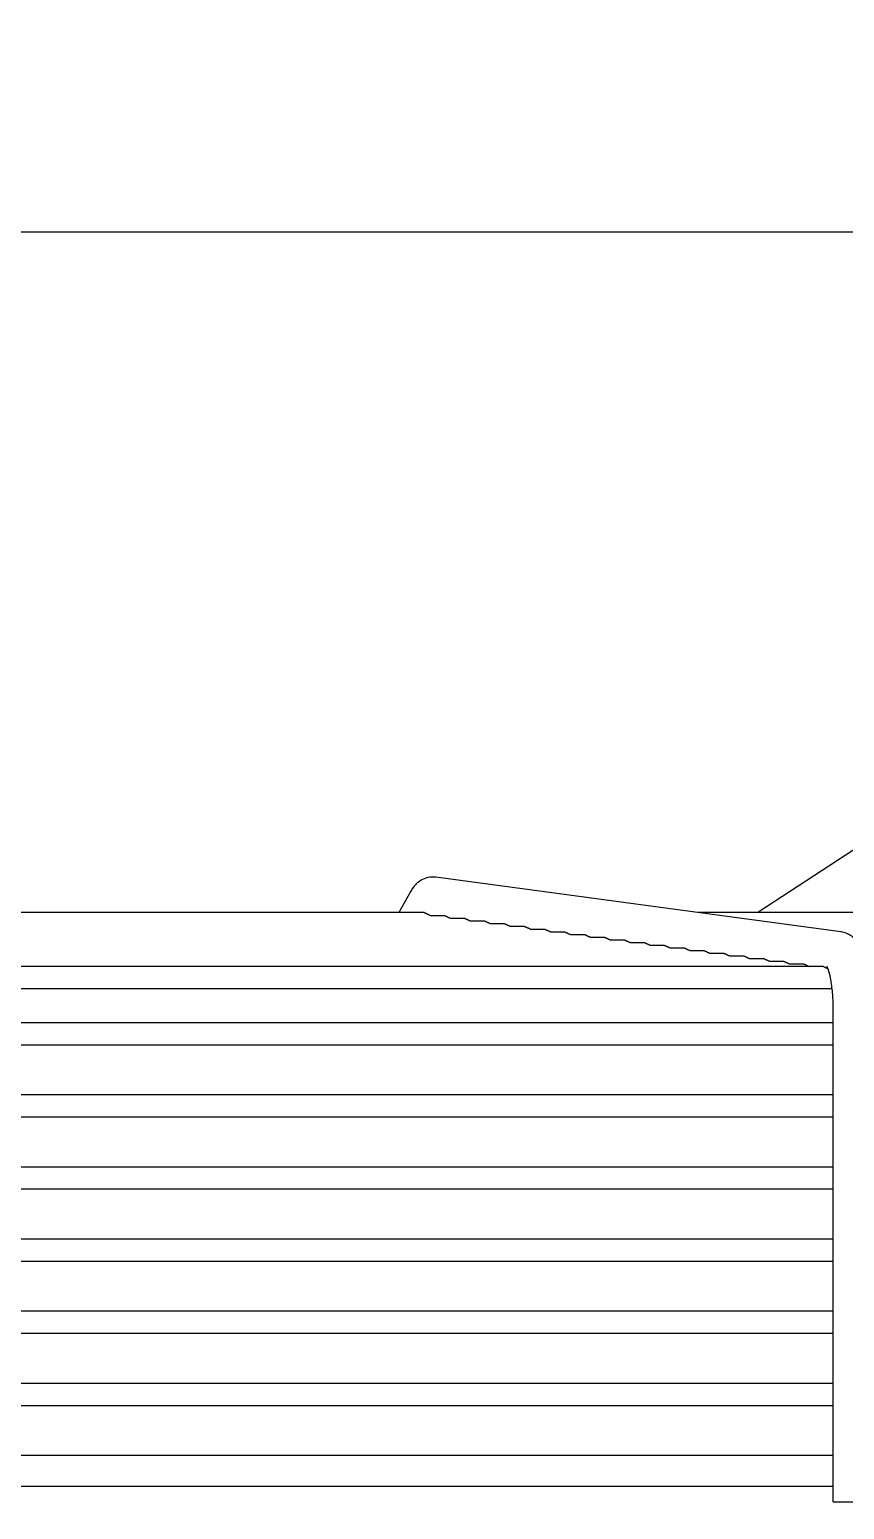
# Model space of a CAD drawing. Header units: millimetres. Extents: x 17046 to 32328, y 18593 to 29476.
# Drawn here: x 17167.35 to 17171.45, y 18984.28 to 18991.71 of the extents above; entities that cross this region are included whole.
import ezdxf

# ---------------------------------------------------------------- set-up
doc = ezdxf.new("R2010")
doc.units = ezdxf.units.MM
doc.header["$LTSCALE"] = 5
doc.layers.add('UNIT', color=6, linetype='Continuous')
doc.layers.add('WS-NO-CONTROL', color=3, linetype='Continuous')
doc.styles.add('SUBMITTAL', font='romans.shx', dxfattribs={"width": 0.75})
doc.dimstyles.new('SUBMITTAL', dxfattribs={"dimtxt": 0.09375, "dimasz": 0.09375, "dimexe": 0.03125, "dimexo": 0.0625, "dimgap": 0.0625, "dimtad": 0, "dimdec": 4, "dimzin": 4, "dimdsep": 46, "dimlunit": 4, "dimtxsty": 'SUBMITTAL', "dimcen": 0.09375, "dimclre": 6, "dimadec": 0, "dimazin": 0, "dimtfac": 1, "dimtdec": 0, "dimtofl": 0, "dimtmove": 0, "dimatfit": 3, "dimfxl": 0, "dimfrac": 2, "dimtolj": 1, "dimtzin": 4, "dimarcsym": 0})

msp = doc.modelspace()

# ---------------------------------------------------------------- linework, layer by layer
at = {"layer": 'UNIT'}
for p, q in [((17162.2943, 18990.6942), (17172.3736, 18990.6942)), ((17171.949, 18987.8889), (17171.0121, 18987.2749)), ((17171.4288, 18987.1783), (17169.3933, 18987.4529)), ((17169.2684, 18987.383), (17169.2085, 18987.2749)), ((17169.3353, 18987.2749), (17165.3327, 18987.2749)), ((17169.3688, 18987.2601), (17169.4372, 18987.2601)), ((17169.4687, 18987.2466), (17169.5374, 18987.2466)), ((17169.5689, 18987.2331), (17169.6376, 18987.2331)), ((17172.2182, 18987.2749), (17170.7126, 18987.2749)), ((17169.6691, 18987.2196), (17169.7378, 18987.2196)), ((17169.7693, 18987.2061), (17169.8381, 18987.2061)), ((17169.8695, 18987.1926), (17169.9383, 18987.1926)), ((17169.9696, 18987.1791), (17170.0385, 18987.1791)), ((17170.0698, 18987.1657), (17170.1387, 18987.1657)), ((17170.17, 18987.1522), (17170.239, 18987.1522)), ((17170.2702, 18987.1387), (17170.3392, 18987.1387)), ((17170.3704, 18987.1252), (17170.4394, 18987.1252)), ((17170.4706, 18987.1117), (17170.5396, 18987.1117)), ((17170.5707, 18987.0982), (17170.6398, 18987.0982)), ((17170.6709, 18987.0847), (17170.7401, 18987.0847)), ((17171.3414, 18987.0037), (17163.3265, 18987.0037)), ((17170.7711, 18987.0712), (17170.8403, 18987.0712)), ((17170.8713, 18987.0577), (17170.9405, 18987.0577)), ((17170.9715, 18987.0442), (17171.0407, 18987.0442)), ((17171.0717, 18987.0307), (17171.141, 18987.0307)), ((17171.1719, 18987.0172), (17171.2412, 18987.0172)), ((17163.2829, 18986.8935), (17171.3851, 18986.8935)), ((17171.3909, 18984.3163), (17171.3909, 18986.7856)), ((17171.3909, 18986.7218), (17163.277, 18986.7218)), ((17170.6123, 18986.7232), (17170.6123, 18986.7218)), ((17163.277, 18986.6115), (17171.3909, 18986.6115)), ((17171.3909, 18986.3596), (17163.277, 18986.3596)), ((17163.277, 18986.2493), (17171.3909, 18986.2493)), ((17171.3909, 18985.9974), (17163.277, 18985.9974)), ((17163.277, 18985.8871), (17171.3909, 18985.8871)), ((17171.3909, 18985.6352), (17163.277, 18985.6352)), ((17163.277, 18985.5249), (17171.3909, 18985.5249)), ((17171.3909, 18985.2729), (17163.277, 18985.2729)), ((17163.277, 18985.1627), (17171.3909, 18985.1627)), ((17171.3909, 18984.9107), (17163.277, 18984.9107)), ((17163.277, 18984.8005), (17171.3909, 18984.8005)), ((17171.3909, 18984.5485), (17163.277, 18984.5485)), ((17163.277, 18984.395), (17171.3909, 18984.395)), ((17171.3909, 18984.3163), (17171.5878, 18984.3163))]:
    msp.add_line(p, q, dxfattribs=at)
for centre, start, end in [((17168.4891, 18986.73), 353.99009, 355.0051), ((17169.2765, 18986.73), 184.9949, 186.00991)]:
    msp.add_arc(centre, 0.0787, start, end, dxfattribs=at)
for major_axis, start_param, end_param in [((-0.0861, 0.0478), 1.366612, 1.389255), ((0.0861, -0.0478), 6.024051, 6.046695)]:
    msp.add_ellipse((17169.0504, 18986.7872), major_axis=major_axis, ratio=0.875426, start_param=start_param, end_param=end_param, dxfattribs=at)
for points, knots in [([(17169.3933, 18987.4529), (17169.38, 18987.4547), (17169.366, 18987.454), (17169.3403, 18987.4482), (17169.3289, 18987.4432), (17169.3099, 18987.4319), (17169.3022, 18987.4256), (17169.2894, 18987.4132), (17169.2843, 18987.407), (17169.2755, 18987.3949), (17169.2718, 18987.389), (17169.2685, 18987.3831), (17169.2685, 18987.383), (17169.2684, 18987.383)], [3.1066861, 3.1066861, 3.1066861, 3.1066861, 3.1999885, 3.1999885, 3.2942363, 3.2942363, 3.388484, 3.388484, 3.4827318, 3.4827318, 3.5769796, 3.5769796, 3.577925, 3.577925, 3.577925, 3.577925]), ([(17169.3353, 18987.2749), (17169.3353, 18987.2749), (17169.3353, 18987.2749), (17169.3353, 18987.2749), (17169.3356, 18987.2749), (17169.3358, 18987.2748), (17169.3361, 18987.2748), (17169.3364, 18987.2747), (17169.3368, 18987.2746), (17169.3371, 18987.2745), (17169.3375, 18987.2744), (17169.3379, 18987.2742), (17169.3384, 18987.2741), (17169.3388, 18987.2739), (17169.3393, 18987.2737), (17169.3398, 18987.2734), (17169.3403, 18987.2732), (17169.3409, 18987.273), (17169.3415, 18987.2727), (17169.3421, 18987.2724), (17169.3427, 18987.2721), (17169.3434, 18987.2717), (17169.3441, 18987.2714), (17169.3448, 18987.2711), (17169.3455, 18987.2707), (17169.3463, 18987.2703), (17169.347, 18987.2699), (17169.3479, 18987.2695), (17169.3487, 18987.2691), (17169.3496, 18987.2686), (17169.3505, 18987.2682), (17169.3514, 18987.2677), (17169.3524, 18987.2672), (17169.3534, 18987.2667), (17169.3544, 18987.2662), (17169.3554, 18987.2657), (17169.3565, 18987.2652), (17169.3577, 18987.2647), (17169.3588, 18987.2642), (17169.36, 18987.2636), (17169.3612, 18987.2631), (17169.3625, 18987.2626), (17169.3638, 18987.262), (17169.3651, 18987.2615), (17169.3665, 18987.261), (17169.3679, 18987.2605), (17169.3682, 18987.2603), (17169.3685, 18987.2602), (17169.3688, 18987.2601)], [0.4847824, 0.4847824, 0.4847824, 0.4847824, 0.4878049, 0.4878049, 0.4878049, 0.5121951, 0.5121951, 0.5121951, 0.5365854, 0.5365854, 0.5365854, 0.5609756, 0.5609756, 0.5609756, 0.5853659, 0.5853659, 0.5853659, 0.6097561, 0.6097561, 0.6097561, 0.6341463, 0.6341463, 0.6341463, 0.6585366, 0.6585366, 0.6585366, 0.6829268, 0.6829268, 0.6829268, 0.7073171, 0.7073171, 0.7073171, 0.7317073, 0.7317073, 0.7317073, 0.7560976, 0.7560976, 0.7560976, 0.7804878, 0.7804878, 0.7804878, 0.804878, 0.804878, 0.804878, 0.8292683, 0.8292683, 0.8292683, 0.834397, 0.834397, 0.834397, 0.834397]), ([(17169.4372, 18987.2601), (17169.4372, 18987.2601), (17169.4372, 18987.2601), (17169.4373, 18987.2601), (17169.4375, 18987.2601), (17169.4377, 18987.2601), (17169.438, 18987.26), (17169.4383, 18987.26), (17169.4386, 18987.2599), (17169.439, 18987.2598), (17169.4394, 18987.2596), (17169.4398, 18987.2595), (17169.4402, 18987.2593), (17169.4406, 18987.2592), (17169.4411, 18987.259), (17169.4416, 18987.2588), (17169.4421, 18987.2585), (17169.4426, 18987.2583), (17169.4432, 18987.258), (17169.4438, 18987.2578), (17169.4444, 18987.2575), (17169.4451, 18987.2572), (17169.4457, 18987.2569), (17169.4464, 18987.2565), (17169.4471, 18987.2562), (17169.4479, 18987.2558), (17169.4486, 18987.2554), (17169.4494, 18987.255), (17169.4503, 18987.2546), (17169.4511, 18987.2542), (17169.452, 18987.2538), (17169.4529, 18987.2534), (17169.4538, 18987.2529), (17169.4548, 18987.2524), (17169.4558, 18987.252), (17169.4568, 18987.2515), (17169.4579, 18987.251), (17169.459, 18987.2505), (17169.4601, 18987.25), (17169.4613, 18987.2495), (17169.4625, 18987.249), (17169.4637, 18987.2485), (17169.465, 18987.248), (17169.4662, 18987.2476), (17169.4674, 18987.2471), (17169.4687, 18987.2466)], [0.4842301, 0.4842301, 0.4842301, 0.4842301, 0.4878049, 0.4878049, 0.4878049, 0.5121951, 0.5121951, 0.5121951, 0.5365854, 0.5365854, 0.5365854, 0.5609756, 0.5609756, 0.5609756, 0.5853659, 0.5853659, 0.5853659, 0.6097561, 0.6097561, 0.6097561, 0.6341463, 0.6341463, 0.6341463, 0.6585366, 0.6585366, 0.6585366, 0.6829268, 0.6829268, 0.6829268, 0.7073171, 0.7073171, 0.7073171, 0.7317073, 0.7317073, 0.7317073, 0.7560976, 0.7560976, 0.7560976, 0.7804878, 0.7804878, 0.7804878, 0.804878, 0.804878, 0.804878, 0.8279727, 0.8279727, 0.8279727, 0.8279727]), ([(17169.5374, 18987.2466), (17169.5374, 18987.2466), (17169.5374, 18987.2466), (17169.5375, 18987.2466), (17169.5377, 18987.2466), (17169.538, 18987.2466), (17169.5382, 18987.2465), (17169.5385, 18987.2465), (17169.5389, 18987.2464), (17169.5392, 18987.2463), (17169.5396, 18987.2461), (17169.54, 18987.246), (17169.5404, 18987.2458), (17169.5409, 18987.2457), (17169.5413, 18987.2455), (17169.5418, 18987.2453), (17169.5423, 18987.245), (17169.5429, 18987.2448), (17169.5435, 18987.2445), (17169.544, 18987.2443), (17169.5446, 18987.244), (17169.5453, 18987.2437), (17169.546, 18987.2433), (17169.5466, 18987.243), (17169.5474, 18987.2427), (17169.5481, 18987.2423), (17169.5489, 18987.2419), (17169.5497, 18987.2415), (17169.5505, 18987.2411), (17169.5513, 18987.2407), (17169.5522, 18987.2403), (17169.5531, 18987.2398), (17169.5541, 18987.2394), (17169.555, 18987.2389), (17169.556, 18987.2385), (17169.5571, 18987.238), (17169.5581, 18987.2375), (17169.5592, 18987.237), (17169.5603, 18987.2365), (17169.5615, 18987.236), (17169.5627, 18987.2355), (17169.5639, 18987.235), (17169.5652, 18987.2345), (17169.5664, 18987.2341), (17169.5676, 18987.2336), (17169.5689, 18987.2331)], [0.4842433, 0.4842433, 0.4842433, 0.4842433, 0.4878049, 0.4878049, 0.4878049, 0.5121951, 0.5121951, 0.5121951, 0.5365854, 0.5365854, 0.5365854, 0.5609756, 0.5609756, 0.5609756, 0.5853659, 0.5853659, 0.5853659, 0.6097561, 0.6097561, 0.6097561, 0.6341463, 0.6341463, 0.6341463, 0.6585366, 0.6585366, 0.6585366, 0.6829268, 0.6829268, 0.6829268, 0.7073171, 0.7073171, 0.7073171, 0.7317073, 0.7317073, 0.7317073, 0.7560976, 0.7560976, 0.7560976, 0.7804878, 0.7804878, 0.7804878, 0.804878, 0.804878, 0.804878, 0.8276206, 0.8276206, 0.8276206, 0.8276206]), ([(17169.6376, 18987.2331), (17169.6376, 18987.2331), (17169.6377, 18987.2331), (17169.6377, 18987.2331), (17169.6379, 18987.2331), (17169.6382, 18987.2331), (17169.6385, 18987.233), (17169.6388, 18987.233), (17169.6391, 18987.2329), (17169.6395, 18987.2328), (17169.6398, 18987.2326), (17169.6402, 18987.2325), (17169.6406, 18987.2323), (17169.6411, 18987.2322), (17169.6416, 18987.232), (17169.6421, 18987.2318), (17169.6426, 18987.2315), (17169.6431, 18987.2313), (17169.6437, 18987.231), (17169.6443, 18987.2308), (17169.6449, 18987.2305), (17169.6455, 18987.2302), (17169.6462, 18987.2298), (17169.6469, 18987.2295), (17169.6476, 18987.2292), (17169.6483, 18987.2288), (17169.6491, 18987.2284), (17169.6499, 18987.228), (17169.6507, 18987.2276), (17169.6516, 18987.2272), (17169.6525, 18987.2268), (17169.6534, 18987.2263), (17169.6543, 18987.2259), (17169.6553, 18987.2254), (17169.6563, 18987.225), (17169.6573, 18987.2245), (17169.6584, 18987.224), (17169.6595, 18987.2235), (17169.6606, 18987.223), (17169.6618, 18987.2225), (17169.6629, 18987.222), (17169.6642, 18987.2215), (17169.6654, 18987.221), (17169.6666, 18987.2206), (17169.6678, 18987.2201), (17169.6691, 18987.2196)], [0.4842566, 0.4842566, 0.4842566, 0.4842566, 0.4878049, 0.4878049, 0.4878049, 0.5121951, 0.5121951, 0.5121951, 0.5365854, 0.5365854, 0.5365854, 0.5609756, 0.5609756, 0.5609756, 0.5853659, 0.5853659, 0.5853659, 0.6097561, 0.6097561, 0.6097561, 0.6341463, 0.6341463, 0.6341463, 0.6585366, 0.6585366, 0.6585366, 0.6829268, 0.6829268, 0.6829268, 0.7073171, 0.7073171, 0.7073171, 0.7317073, 0.7317073, 0.7317073, 0.7560976, 0.7560976, 0.7560976, 0.7804878, 0.7804878, 0.7804878, 0.804878, 0.804878, 0.804878, 0.827268, 0.827268, 0.827268, 0.827268]), ([(17169.7378, 18987.2196), (17169.7379, 18987.2196), (17169.7379, 18987.2196), (17169.7379, 18987.2196), (17169.7381, 18987.2196), (17169.7384, 18987.2196), (17169.7387, 18987.2195), (17169.739, 18987.2195), (17169.7393, 18987.2194), (17169.7397, 18987.2193), (17169.74, 18987.2192), (17169.7404, 18987.219), (17169.7409, 18987.2188), (17169.7413, 18987.2187), (17169.7418, 18987.2185), (17169.7423, 18987.2183), (17169.7428, 18987.218), (17169.7433, 18987.2178), (17169.7439, 18987.2175), (17169.7445, 18987.2173), (17169.7451, 18987.217), (17169.7458, 18987.2167), (17169.7464, 18987.2163), (17169.7471, 18987.216), (17169.7478, 18987.2157), (17169.7486, 18987.2153), (17169.7493, 18987.2149), (17169.7501, 18987.2145), (17169.7509, 18987.2141), (17169.7518, 18987.2137), (17169.7527, 18987.2133), (17169.7536, 18987.2128), (17169.7545, 18987.2124), (17169.7555, 18987.2119), (17169.7565, 18987.2115), (17169.7575, 18987.211), (17169.7586, 18987.2105), (17169.7597, 18987.21), (17169.7608, 18987.2095), (17169.762, 18987.209), (17169.7632, 18987.2085), (17169.7644, 18987.208), (17169.7657, 18987.2075), (17169.7668, 18987.207), (17169.768, 18987.2066), (17169.7693, 18987.2061)], [0.48427, 0.48427, 0.48427, 0.48427, 0.4878049, 0.4878049, 0.4878049, 0.5121951, 0.5121951, 0.5121951, 0.5365854, 0.5365854, 0.5365854, 0.5609756, 0.5609756, 0.5609756, 0.5853659, 0.5853659, 0.5853659, 0.6097561, 0.6097561, 0.6097561, 0.6341463, 0.6341463, 0.6341463, 0.6585366, 0.6585366, 0.6585366, 0.6829268, 0.6829268, 0.6829268, 0.7073171, 0.7073171, 0.7073171, 0.7317073, 0.7317073, 0.7317073, 0.7560976, 0.7560976, 0.7560976, 0.7804878, 0.7804878, 0.7804878, 0.804878, 0.804878, 0.804878, 0.8269153, 0.8269153, 0.8269153, 0.8269153]), ([(17169.8381, 18987.2061), (17169.8381, 18987.2061), (17169.8381, 18987.2061), (17169.8381, 18987.2061), (17169.8384, 18987.2061), (17169.8386, 18987.2061), (17169.8389, 18987.206), (17169.8392, 18987.206), (17169.8395, 18987.2059), (17169.8399, 18987.2058), (17169.8403, 18987.2057), (17169.8407, 18987.2055), (17169.8411, 18987.2053), (17169.8415, 18987.2052), (17169.842, 18987.205), (17169.8425, 18987.2048), (17169.843, 18987.2045), (17169.8436, 18987.2043), (17169.8441, 18987.204), (17169.8447, 18987.2038), (17169.8453, 18987.2035), (17169.846, 18987.2032), (17169.8466, 18987.2028), (17169.8473, 18987.2025), (17169.8481, 18987.2022), (17169.8488, 18987.2018), (17169.8496, 18987.2014), (17169.8504, 18987.201), (17169.8512, 18987.2006), (17169.852, 18987.2002), (17169.8529, 18987.1998), (17169.8538, 18987.1993), (17169.8548, 18987.1989), (17169.8557, 18987.1984), (17169.8567, 18987.198), (17169.8578, 18987.1975), (17169.8588, 18987.197), (17169.8599, 18987.1965), (17169.8611, 18987.196), (17169.8622, 18987.1955), (17169.8634, 18987.195), (17169.8646, 18987.1945), (17169.8659, 18987.194), (17169.8671, 18987.1935), (17169.8682, 18987.1931), (17169.8695, 18987.1926)], [0.4842834, 0.4842834, 0.4842834, 0.4842834, 0.4878049, 0.4878049, 0.4878049, 0.5121951, 0.5121951, 0.5121951, 0.5365854, 0.5365854, 0.5365854, 0.5609756, 0.5609756, 0.5609756, 0.5853659, 0.5853659, 0.5853659, 0.6097561, 0.6097561, 0.6097561, 0.6341463, 0.6341463, 0.6341463, 0.6585366, 0.6585366, 0.6585366, 0.6829268, 0.6829268, 0.6829268, 0.7073171, 0.7073171, 0.7073171, 0.7317073, 0.7317073, 0.7317073, 0.7560976, 0.7560976, 0.7560976, 0.7804878, 0.7804878, 0.7804878, 0.804878, 0.804878, 0.804878, 0.8265624, 0.8265624, 0.8265624, 0.8265624]), ([(17169.9383, 18987.1926), (17169.9383, 18987.1926), (17169.9383, 18987.1926), (17169.9384, 18987.1926), (17169.9386, 18987.1926), (17169.9389, 18987.1926), (17169.9391, 18987.1925), (17169.9394, 18987.1925), (17169.9398, 18987.1924), (17169.9401, 18987.1923), (17169.9405, 18987.1922), (17169.9409, 18987.192), (17169.9413, 18987.1919), (17169.9418, 18987.1917), (17169.9422, 18987.1915), (17169.9427, 18987.1913), (17169.9432, 18987.1911), (17169.9438, 18987.1908), (17169.9444, 18987.1905), (17169.9449, 18987.1903), (17169.9456, 18987.19), (17169.9462, 18987.1897), (17169.9469, 18987.1893), (17169.9476, 18987.189), (17169.9483, 18987.1887), (17169.949, 18987.1883), (17169.9498, 18987.1879), (17169.9506, 18987.1875), (17169.9514, 18987.1871), (17169.9523, 18987.1867), (17169.9532, 18987.1863), (17169.9541, 18987.1858), (17169.955, 18987.1854), (17169.956, 18987.1849), (17169.957, 18987.1844), (17169.958, 18987.184), (17169.9591, 18987.1835), (17169.9602, 18987.183), (17169.9613, 18987.1825), (17169.9625, 18987.182), (17169.9636, 18987.1815), (17169.9649, 18987.181), (17169.9662, 18987.1805), (17169.9673, 18987.18), (17169.9684, 18987.1796), (17169.9696, 18987.1791)], [0.484297, 0.484297, 0.484297, 0.484297, 0.4878049, 0.4878049, 0.4878049, 0.5121951, 0.5121951, 0.5121951, 0.5365854, 0.5365854, 0.5365854, 0.5609756, 0.5609756, 0.5609756, 0.5853659, 0.5853659, 0.5853659, 0.6097561, 0.6097561, 0.6097561, 0.6341463, 0.6341463, 0.6341463, 0.6585366, 0.6585366, 0.6585366, 0.6829268, 0.6829268, 0.6829268, 0.7073171, 0.7073171, 0.7073171, 0.7317073, 0.7317073, 0.7317073, 0.7560976, 0.7560976, 0.7560976, 0.7804878, 0.7804878, 0.7804878, 0.804878, 0.804878, 0.804878, 0.8262097, 0.8262097, 0.8262097, 0.8262097]), ([(17170.0385, 18987.1791), (17170.0385, 18987.1791), (17170.0386, 18987.1791), (17170.0386, 18987.1791), (17170.0388, 18987.1791), (17170.0391, 18987.1791), (17170.0394, 18987.179), (17170.0397, 18987.179), (17170.04, 18987.1789), (17170.0404, 18987.1788), (17170.0407, 18987.1787), (17170.0411, 18987.1785), (17170.0416, 18987.1784), (17170.042, 18987.1782), (17170.0425, 18987.178), (17170.043, 18987.1778), (17170.0435, 18987.1776), (17170.044, 18987.1773), (17170.0446, 18987.177), (17170.0452, 18987.1768), (17170.0458, 18987.1765), (17170.0464, 18987.1762), (17170.0471, 18987.1758), (17170.0478, 18987.1755), (17170.0485, 18987.1751), (17170.0493, 18987.1748), (17170.05, 18987.1744), (17170.0508, 18987.174), (17170.0516, 18987.1736), (17170.0525, 18987.1732), (17170.0534, 18987.1728), (17170.0543, 18987.1723), (17170.0552, 18987.1719), (17170.0562, 18987.1714), (17170.0572, 18987.1709), (17170.0582, 18987.1705), (17170.0593, 18987.17), (17170.0604, 18987.1695), (17170.0615, 18987.169), (17170.0627, 18987.1685), (17170.0639, 18987.168), (17170.0651, 18987.1675), (17170.0664, 18987.167), (17170.0675, 18987.1665), (17170.0686, 18987.1661), (17170.0698, 18987.1657)], [0.4843105, 0.4843105, 0.4843105, 0.4843105, 0.4878049, 0.4878049, 0.4878049, 0.5121951, 0.5121951, 0.5121951, 0.5365854, 0.5365854, 0.5365854, 0.5609756, 0.5609756, 0.5609756, 0.5853659, 0.5853659, 0.5853659, 0.6097561, 0.6097561, 0.6097561, 0.6341463, 0.6341463, 0.6341463, 0.6585366, 0.6585366, 0.6585366, 0.6829268, 0.6829268, 0.6829268, 0.7073171, 0.7073171, 0.7073171, 0.7317073, 0.7317073, 0.7317073, 0.7560976, 0.7560976, 0.7560976, 0.7804878, 0.7804878, 0.7804878, 0.804878, 0.804878, 0.804878, 0.8258572, 0.8258572, 0.8258572, 0.8258572]), ([(17170.1387, 18987.1657), (17170.1388, 18987.1657), (17170.1388, 18987.1657), (17170.1388, 18987.1657), (17170.139, 18987.1656), (17170.1393, 18987.1656), (17170.1396, 18987.1655), (17170.1399, 18987.1655), (17170.1402, 18987.1654), (17170.1406, 18987.1653), (17170.1409, 18987.1652), (17170.1413, 18987.165), (17170.1418, 18987.1649), (17170.1422, 18987.1647), (17170.1427, 18987.1645), (17170.1432, 18987.1643), (17170.1437, 18987.1641), (17170.1442, 18987.1638), (17170.1448, 18987.1635), (17170.1454, 18987.1633), (17170.146, 18987.163), (17170.1467, 18987.1627), (17170.1473, 18987.1623), (17170.148, 18987.162), (17170.1488, 18987.1616), (17170.1495, 18987.1613), (17170.1503, 18987.1609), (17170.1511, 18987.1605), (17170.1519, 18987.1601), (17170.1527, 18987.1597), (17170.1536, 18987.1593), (17170.1545, 18987.1588), (17170.1555, 18987.1584), (17170.1564, 18987.1579), (17170.1574, 18987.1574), (17170.1585, 18987.1569), (17170.1595, 18987.1565), (17170.1606, 18987.156), (17170.1618, 18987.1555), (17170.1629, 18987.155), (17170.1641, 18987.1545), (17170.1654, 18987.154), (17170.1666, 18987.1534), (17170.1677, 18987.153), (17170.1688, 18987.1526), (17170.17, 18987.1522)], [0.484326, 0.484326, 0.484326, 0.484326, 0.4878049, 0.4878049, 0.4878049, 0.5121951, 0.5121951, 0.5121951, 0.5365854, 0.5365854, 0.5365854, 0.5609756, 0.5609756, 0.5609756, 0.5853659, 0.5853659, 0.5853659, 0.6097561, 0.6097561, 0.6097561, 0.6341463, 0.6341463, 0.6341463, 0.6585366, 0.6585366, 0.6585366, 0.6829268, 0.6829268, 0.6829268, 0.7073171, 0.7073171, 0.7073171, 0.7317073, 0.7317073, 0.7317073, 0.7560976, 0.7560976, 0.7560976, 0.7804878, 0.7804878, 0.7804878, 0.804878, 0.804878, 0.804878, 0.8255542, 0.8255542, 0.8255542, 0.8255542]), ([(17170.239, 18987.1522), (17170.239, 18987.1522), (17170.239, 18987.1522), (17170.239, 18987.1522), (17170.2393, 18987.1521), (17170.2395, 18987.1521), (17170.2398, 18987.1521), (17170.2401, 18987.152), (17170.2404, 18987.1519), (17170.2408, 18987.1518), (17170.2412, 18987.1517), (17170.2416, 18987.1515), (17170.242, 18987.1514), (17170.2424, 18987.1512), (17170.2429, 18987.151), (17170.2434, 18987.1508), (17170.2439, 18987.1506), (17170.2445, 18987.1503), (17170.2451, 18987.15), (17170.2456, 18987.1498), (17170.2462, 18987.1495), (17170.2469, 18987.1492), (17170.2476, 18987.1488), (17170.2483, 18987.1485), (17170.249, 18987.1481), (17170.2497, 18987.1478), (17170.2505, 18987.1474), (17170.2513, 18987.147), (17170.2521, 18987.1466), (17170.253, 18987.1462), (17170.2539, 18987.1457), (17170.2548, 18987.1453), (17170.2557, 18987.1449), (17170.2567, 18987.1444), (17170.2577, 18987.1439), (17170.2587, 18987.1434), (17170.2598, 18987.1429), (17170.2609, 18987.1425), (17170.262, 18987.142), (17170.2632, 18987.1415), (17170.2644, 18987.1409), (17170.2656, 18987.1404), (17170.2669, 18987.1399), (17170.2679, 18987.1395), (17170.2691, 18987.1391), (17170.2702, 18987.1387)], [0.48434, 0.48434, 0.48434, 0.48434, 0.4878049, 0.4878049, 0.4878049, 0.5121951, 0.5121951, 0.5121951, 0.5365854, 0.5365854, 0.5365854, 0.5609756, 0.5609756, 0.5609756, 0.5853659, 0.5853659, 0.5853659, 0.6097561, 0.6097561, 0.6097561, 0.6341463, 0.6341463, 0.6341463, 0.6585366, 0.6585366, 0.6585366, 0.6829268, 0.6829268, 0.6829268, 0.7073171, 0.7073171, 0.7073171, 0.7317073, 0.7317073, 0.7317073, 0.7560976, 0.7560976, 0.7560976, 0.7804878, 0.7804878, 0.7804878, 0.804878, 0.804878, 0.804878, 0.8252026, 0.8252026, 0.8252026, 0.8252026]), ([(17171.5878, 18986.7856), (17171.5878, 18986.8185), (17171.5865, 18986.8513), (17171.5813, 18986.9146), (17171.5774, 18986.9451), (17171.567, 18987.0019), (17171.5606, 18987.0283), (17171.544, 18987.0769), (17171.5345, 18987.0993), (17171.5107, 18987.132), (17171.5016, 18987.1425), (17171.4755, 18987.1629), (17171.4573, 18987.173), (17171.4331, 18987.1776), (17171.431, 18987.178), (17171.4288, 18987.1783)], [1.570796, 1.570796, 1.570796, 1.570796, 1.877974, 1.877974, 2.185152, 2.185152, 2.49233, 2.49233, 2.799508, 2.799508, 2.940974, 2.940974, 3.091858, 3.091858, 3.106686, 3.106686, 3.106686, 3.106686]), ([(17170.3392, 18987.1387), (17170.3392, 18987.1387), (17170.3392, 18987.1387), (17170.3393, 18987.1387), (17170.3395, 18987.1387), (17170.3397, 18987.1386), (17170.34, 18987.1386), (17170.3403, 18987.1385), (17170.3407, 18987.1384), (17170.341, 18987.1383), (17170.3414, 18987.1382), (17170.3418, 18987.138), (17170.3422, 18987.1379), (17170.3427, 18987.1377), (17170.3431, 18987.1375), (17170.3436, 18987.1373), (17170.3442, 18987.1371), (17170.3447, 18987.1368), (17170.3453, 18987.1365), (17170.3459, 18987.1363), (17170.3465, 18987.136), (17170.3471, 18987.1357), (17170.3478, 18987.1353), (17170.3485, 18987.135), (17170.3492, 18987.1346), (17170.3499, 18987.1343), (17170.3507, 18987.1339), (17170.3515, 18987.1335), (17170.3523, 18987.1331), (17170.3532, 18987.1327), (17170.3541, 18987.1322), (17170.355, 18987.1318), (17170.3559, 18987.1313), (17170.3569, 18987.1309), (17170.3579, 18987.1304), (17170.3589, 18987.1299), (17170.36, 18987.1294), (17170.3611, 18987.1289), (17170.3622, 18987.1284), (17170.3634, 18987.1279), (17170.3646, 18987.1274), (17170.3658, 18987.1269), (17170.3671, 18987.1264), (17170.3682, 18987.126), (17170.3693, 18987.1256), (17170.3704, 18987.1252)], [0.484354, 0.484354, 0.484354, 0.484354, 0.4878049, 0.4878049, 0.4878049, 0.5121951, 0.5121951, 0.5121951, 0.5365854, 0.5365854, 0.5365854, 0.5609756, 0.5609756, 0.5609756, 0.5853659, 0.5853659, 0.5853659, 0.6097561, 0.6097561, 0.6097561, 0.6341463, 0.6341463, 0.6341463, 0.6585366, 0.6585366, 0.6585366, 0.6829268, 0.6829268, 0.6829268, 0.7073171, 0.7073171, 0.7073171, 0.7317073, 0.7317073, 0.7317073, 0.7560976, 0.7560976, 0.7560976, 0.7804878, 0.7804878, 0.7804878, 0.804878, 0.804878, 0.804878, 0.8248515, 0.8248515, 0.8248515, 0.8248515]), ([(17170.4394, 18987.1252), (17170.4394, 18987.1252), (17170.4395, 18987.1252), (17170.4395, 18987.1252), (17170.4397, 18987.1252), (17170.44, 18987.1251), (17170.4403, 18987.1251), (17170.4406, 18987.125), (17170.4409, 18987.1249), (17170.4413, 18987.1248), (17170.4416, 18987.1247), (17170.442, 18987.1245), (17170.4425, 18987.1244), (17170.4429, 18987.1242), (17170.4434, 18987.124), (17170.4439, 18987.1238), (17170.4444, 18987.1236), (17170.4449, 18987.1233), (17170.4455, 18987.123), (17170.4461, 18987.1228), (17170.4467, 18987.1225), (17170.4474, 18987.1222), (17170.448, 18987.1218), (17170.4487, 18987.1215), (17170.4494, 18987.1211), (17170.4502, 18987.1208), (17170.4509, 18987.1204), (17170.4518, 18987.12), (17170.4526, 18987.1196), (17170.4534, 18987.1192), (17170.4543, 18987.1187), (17170.4552, 18987.1183), (17170.4562, 18987.1178), (17170.4572, 18987.1174), (17170.4581, 18987.1169), (17170.4592, 18987.1164), (17170.4603, 18987.1159), (17170.4613, 18987.1154), (17170.4625, 18987.1149), (17170.4637, 18987.1144), (17170.4648, 18987.1139), (17170.4661, 18987.1134), (17170.4674, 18987.1129), (17170.4684, 18987.1125), (17170.4695, 18987.1121), (17170.4706, 18987.1117)], [0.484368, 0.484368, 0.484368, 0.484368, 0.4878049, 0.4878049, 0.4878049, 0.5121951, 0.5121951, 0.5121951, 0.5365854, 0.5365854, 0.5365854, 0.5609756, 0.5609756, 0.5609756, 0.5853659, 0.5853659, 0.5853659, 0.6097561, 0.6097561, 0.6097561, 0.6341463, 0.6341463, 0.6341463, 0.6585366, 0.6585366, 0.6585366, 0.6829268, 0.6829268, 0.6829268, 0.7073171, 0.7073171, 0.7073171, 0.7317073, 0.7317073, 0.7317073, 0.7560976, 0.7560976, 0.7560976, 0.7804878, 0.7804878, 0.7804878, 0.804878, 0.804878, 0.804878, 0.824501, 0.824501, 0.824501, 0.824501]), ([(17170.5396, 18987.1117), (17170.5397, 18987.1117), (17170.5397, 18987.1117), (17170.5397, 18987.1117), (17170.5399, 18987.1117), (17170.5402, 18987.1116), (17170.5405, 18987.1116), (17170.5408, 18987.1115), (17170.5411, 18987.1114), (17170.5415, 18987.1113), (17170.5418, 18987.1112), (17170.5423, 18987.111), (17170.5427, 18987.1109), (17170.5431, 18987.1107), (17170.5436, 18987.1105), (17170.5441, 18987.1103), (17170.5446, 18987.1101), (17170.5452, 18987.1098), (17170.5457, 18987.1095), (17170.5463, 18987.1093), (17170.5469, 18987.109), (17170.5476, 18987.1087), (17170.5482, 18987.1083), (17170.5489, 18987.108), (17170.5497, 18987.1076), (17170.5504, 18987.1073), (17170.5512, 18987.1069), (17170.552, 18987.1065), (17170.5528, 18987.1061), (17170.5537, 18987.1057), (17170.5546, 18987.1052), (17170.5555, 18987.1048), (17170.5564, 18987.1043), (17170.5574, 18987.1039), (17170.5584, 18987.1034), (17170.5594, 18987.1029), (17170.5605, 18987.1024), (17170.5616, 18987.1019), (17170.5627, 18987.1014), (17170.5639, 18987.1009), (17170.5651, 18987.1004), (17170.5663, 18987.0999), (17170.5676, 18987.0994), (17170.5686, 18987.099), (17170.5697, 18987.0986), (17170.5707, 18987.0982)], [0.484382, 0.484382, 0.484382, 0.484382, 0.4878049, 0.4878049, 0.4878049, 0.5121951, 0.5121951, 0.5121951, 0.5365854, 0.5365854, 0.5365854, 0.5609756, 0.5609756, 0.5609756, 0.5853659, 0.5853659, 0.5853659, 0.6097561, 0.6097561, 0.6097561, 0.6341463, 0.6341463, 0.6341463, 0.6585366, 0.6585366, 0.6585366, 0.6829268, 0.6829268, 0.6829268, 0.7073171, 0.7073171, 0.7073171, 0.7317073, 0.7317073, 0.7317073, 0.7560976, 0.7560976, 0.7560976, 0.7804878, 0.7804878, 0.7804878, 0.804878, 0.804878, 0.804878, 0.8241512, 0.8241512, 0.8241512, 0.8241512]), ([(17170.6398, 18987.0982), (17170.6399, 18987.0982), (17170.6399, 18987.0982), (17170.6399, 18987.0982), (17170.6402, 18987.0982), (17170.6404, 18987.0981), (17170.6407, 18987.0981), (17170.641, 18987.098), (17170.6413, 18987.0979), (17170.6417, 18987.0978), (17170.6421, 18987.0977), (17170.6425, 18987.0975), (17170.6429, 18987.0974), (17170.6434, 18987.0972), (17170.6438, 18987.097), (17170.6443, 18987.0968), (17170.6448, 18987.0966), (17170.6454, 18987.0963), (17170.646, 18987.096), (17170.6465, 18987.0958), (17170.6472, 18987.0955), (17170.6478, 18987.0952), (17170.6485, 18987.0948), (17170.6492, 18987.0945), (17170.6499, 18987.0941), (17170.6506, 18987.0938), (17170.6514, 18987.0934), (17170.6522, 18987.093), (17170.653, 18987.0926), (17170.6539, 18987.0922), (17170.6548, 18987.0917), (17170.6557, 18987.0913), (17170.6566, 18987.0908), (17170.6576, 18987.0904), (17170.6586, 18987.0899), (17170.6596, 18987.0894), (17170.6607, 18987.0889), (17170.6618, 18987.0884), (17170.6629, 18987.0879), (17170.6641, 18987.0874), (17170.6653, 18987.0869), (17170.6666, 18987.0864), (17170.6678, 18987.0859), (17170.6688, 18987.0855), (17170.6699, 18987.0851), (17170.6709, 18987.0847)], [0.484396, 0.484396, 0.484396, 0.484396, 0.4878049, 0.4878049, 0.4878049, 0.5121951, 0.5121951, 0.5121951, 0.5365854, 0.5365854, 0.5365854, 0.5609756, 0.5609756, 0.5609756, 0.5853659, 0.5853659, 0.5853659, 0.6097561, 0.6097561, 0.6097561, 0.6341463, 0.6341463, 0.6341463, 0.6585366, 0.6585366, 0.6585366, 0.6829268, 0.6829268, 0.6829268, 0.7073171, 0.7073171, 0.7073171, 0.7317073, 0.7317073, 0.7317073, 0.7560976, 0.7560976, 0.7560976, 0.7804878, 0.7804878, 0.7804878, 0.804878, 0.804878, 0.804878, 0.823802, 0.823802, 0.823802, 0.823802]), ([(17170.7401, 18987.0847), (17170.7401, 18987.0847), (17170.7401, 18987.0847), (17170.7402, 18987.0847), (17170.7404, 18987.0847), (17170.7406, 18987.0846), (17170.7409, 18987.0846), (17170.7412, 18987.0845), (17170.7416, 18987.0844), (17170.7419, 18987.0843), (17170.7423, 18987.0842), (17170.7427, 18987.084), (17170.7431, 18987.0839), (17170.7436, 18987.0837), (17170.744, 18987.0835), (17170.7446, 18987.0833), (17170.7451, 18987.0831), (17170.7456, 18987.0828), (17170.7462, 18987.0825), (17170.7468, 18987.0823), (17170.7474, 18987.082), (17170.7481, 18987.0817), (17170.7487, 18987.0813), (17170.7494, 18987.081), (17170.7501, 18987.0806), (17170.7509, 18987.0803), (17170.7516, 18987.0799), (17170.7525, 18987.0795), (17170.7533, 18987.0791), (17170.7541, 18987.0787), (17170.755, 18987.0782), (17170.7559, 18987.0778), (17170.7569, 18987.0773), (17170.7579, 18987.0768), (17170.7588, 18987.0764), (17170.7599, 18987.0759), (17170.761, 18987.0754), (17170.7621, 18987.0749), (17170.7632, 18987.0744), (17170.7644, 18987.0739), (17170.7656, 18987.0734), (17170.7668, 18987.0729), (17170.7681, 18987.0724), (17170.7691, 18987.072), (17170.7701, 18987.0716), (17170.7711, 18987.0712)], [0.48441, 0.48441, 0.48441, 0.48441, 0.4878049, 0.4878049, 0.4878049, 0.5121951, 0.5121951, 0.5121951, 0.5365854, 0.5365854, 0.5365854, 0.5609756, 0.5609756, 0.5609756, 0.5853659, 0.5853659, 0.5853659, 0.6097561, 0.6097561, 0.6097561, 0.6341463, 0.6341463, 0.6341463, 0.6585366, 0.6585366, 0.6585366, 0.6829268, 0.6829268, 0.6829268, 0.7073171, 0.7073171, 0.7073171, 0.7317073, 0.7317073, 0.7317073, 0.7560976, 0.7560976, 0.7560976, 0.7804878, 0.7804878, 0.7804878, 0.804878, 0.804878, 0.804878, 0.8234536, 0.8234536, 0.8234536, 0.8234536]), ([(17170.8403, 18987.0712), (17170.8403, 18987.0712), (17170.8404, 18987.0712), (17170.8404, 18987.0712), (17170.8406, 18987.0712), (17170.8409, 18987.0711), (17170.8412, 18987.0711), (17170.8415, 18987.071), (17170.8418, 18987.0709), (17170.8422, 18987.0708), (17170.8425, 18987.0707), (17170.8429, 18987.0706), (17170.8434, 18987.0704), (17170.8438, 18987.0702), (17170.8443, 18987.07), (17170.8448, 18987.0698), (17170.8453, 18987.0696), (17170.8458, 18987.0693), (17170.8464, 18987.069), (17170.847, 18987.0688), (17170.8476, 18987.0685), (17170.8483, 18987.0682), (17170.8489, 18987.0678), (17170.8496, 18987.0675), (17170.8504, 18987.0671), (17170.8511, 18987.0668), (17170.8519, 18987.0664), (17170.8527, 18987.066), (17170.8535, 18987.0656), (17170.8544, 18987.0652), (17170.8553, 18987.0647), (17170.8562, 18987.0643), (17170.8571, 18987.0638), (17170.8581, 18987.0633), (17170.8591, 18987.0629), (17170.8601, 18987.0624), (17170.8612, 18987.0619), (17170.8623, 18987.0614), (17170.8634, 18987.0609), (17170.8646, 18987.0604), (17170.8658, 18987.0599), (17170.867, 18987.0594), (17170.8683, 18987.0588), (17170.8693, 18987.0585), (17170.8703, 18987.0581), (17170.8713, 18987.0577)], [0.4844239, 0.4844239, 0.4844239, 0.4844239, 0.4878049, 0.4878049, 0.4878049, 0.5121951, 0.5121951, 0.5121951, 0.5365854, 0.5365854, 0.5365854, 0.5609756, 0.5609756, 0.5609756, 0.5853659, 0.5853659, 0.5853659, 0.6097561, 0.6097561, 0.6097561, 0.6341463, 0.6341463, 0.6341463, 0.6585366, 0.6585366, 0.6585366, 0.6829268, 0.6829268, 0.6829268, 0.7073171, 0.7073171, 0.7073171, 0.7317073, 0.7317073, 0.7317073, 0.7560976, 0.7560976, 0.7560976, 0.7804878, 0.7804878, 0.7804878, 0.804878, 0.804878, 0.804878, 0.823106, 0.823106, 0.823106, 0.823106]), ([(17170.9405, 18987.0577), (17170.9405, 18987.0577), (17170.9406, 18987.0577), (17170.9406, 18987.0577), (17170.9408, 18987.0577), (17170.9411, 18987.0576), (17170.9414, 18987.0576), (17170.9417, 18987.0575), (17170.942, 18987.0574), (17170.9424, 18987.0573), (17170.9428, 18987.0572), (17170.9432, 18987.0571), (17170.9436, 18987.0569), (17170.944, 18987.0567), (17170.9445, 18987.0565), (17170.945, 18987.0563), (17170.9455, 18987.0561), (17170.9461, 18987.0558), (17170.9467, 18987.0556), (17170.9472, 18987.0553), (17170.9479, 18987.055), (17170.9485, 18987.0547), (17170.9492, 18987.0543), (17170.9499, 18987.054), (17170.9506, 18987.0536), (17170.9513, 18987.0533), (17170.9521, 18987.0529), (17170.9529, 18987.0525), (17170.9537, 18987.0521), (17170.9546, 18987.0516), (17170.9555, 18987.0512), (17170.9564, 18987.0508), (17170.9573, 18987.0503), (17170.9583, 18987.0498), (17170.9593, 18987.0494), (17170.9604, 18987.0489), (17170.9614, 18987.0484), (17170.9625, 18987.0479), (17170.9637, 18987.0474), (17170.9649, 18987.0469), (17170.966, 18987.0464), (17170.9673, 18987.0458), (17170.9686, 18987.0453), (17170.9695, 18987.0449), (17170.9705, 18987.0446), (17170.9715, 18987.0442)], [0.4844379, 0.4844379, 0.4844379, 0.4844379, 0.4878049, 0.4878049, 0.4878049, 0.5121951, 0.5121951, 0.5121951, 0.5365854, 0.5365854, 0.5365854, 0.5609756, 0.5609756, 0.5609756, 0.5853659, 0.5853659, 0.5853659, 0.6097561, 0.6097561, 0.6097561, 0.6341463, 0.6341463, 0.6341463, 0.6585366, 0.6585366, 0.6585366, 0.6829268, 0.6829268, 0.6829268, 0.7073171, 0.7073171, 0.7073171, 0.7317073, 0.7317073, 0.7317073, 0.7560976, 0.7560976, 0.7560976, 0.7804878, 0.7804878, 0.7804878, 0.804878, 0.804878, 0.804878, 0.8227592, 0.8227592, 0.8227592, 0.8227592]), ([(17171.0407, 18987.0442), (17171.0408, 18987.0442), (17171.0408, 18987.0442), (17171.0408, 18987.0442), (17171.0411, 18987.0442), (17171.0413, 18987.0442), (17171.0416, 18987.0441), (17171.0419, 18987.044), (17171.0422, 18987.0439), (17171.0426, 18987.0438), (17171.043, 18987.0437), (17171.0434, 18987.0436), (17171.0438, 18987.0434), (17171.0443, 18987.0432), (17171.0447, 18987.043), (17171.0452, 18987.0428), (17171.0458, 18987.0426), (17171.0463, 18987.0423), (17171.0469, 18987.0421), (17171.0475, 18987.0418), (17171.0481, 18987.0415), (17171.0487, 18987.0412), (17171.0494, 18987.0408), (17171.0501, 18987.0405), (17171.0508, 18987.0401), (17171.0516, 18987.0398), (17171.0523, 18987.0394), (17171.0532, 18987.039), (17171.054, 18987.0386), (17171.0548, 18987.0381), (17171.0557, 18987.0377), (17171.0566, 18987.0373), (17171.0576, 18987.0368), (17171.0586, 18987.0363), (17171.0596, 18987.0359), (17171.0606, 18987.0354), (17171.0617, 18987.0349), (17171.0628, 18987.0344), (17171.0639, 18987.0339), (17171.0651, 18987.0334), (17171.0663, 18987.0328), (17171.0675, 18987.0323), (17171.0688, 18987.0318), (17171.0697, 18987.0314), (17171.0707, 18987.0311), (17171.0717, 18987.0307)], [0.4844518, 0.4844518, 0.4844518, 0.4844518, 0.4878049, 0.4878049, 0.4878049, 0.5121951, 0.5121951, 0.5121951, 0.5365854, 0.5365854, 0.5365854, 0.5609756, 0.5609756, 0.5609756, 0.5853659, 0.5853659, 0.5853659, 0.6097561, 0.6097561, 0.6097561, 0.6341463, 0.6341463, 0.6341463, 0.6585366, 0.6585366, 0.6585366, 0.6829268, 0.6829268, 0.6829268, 0.7073171, 0.7073171, 0.7073171, 0.7317073, 0.7317073, 0.7317073, 0.7560976, 0.7560976, 0.7560976, 0.7804878, 0.7804878, 0.7804878, 0.804878, 0.804878, 0.804878, 0.8224133, 0.8224133, 0.8224133, 0.8224133]), ([(17171.141, 18987.0307), (17171.141, 18987.0307), (17171.141, 18987.0307), (17171.1411, 18987.0307), (17171.1413, 18987.0307), (17171.1415, 18987.0307), (17171.1418, 18987.0306), (17171.1421, 18987.0305), (17171.1425, 18987.0304), (17171.1428, 18987.0303), (17171.1432, 18987.0302), (17171.1436, 18987.0301), (17171.144, 18987.0299), (17171.1445, 18987.0297), (17171.145, 18987.0295), (17171.1455, 18987.0293), (17171.146, 18987.0291), (17171.1465, 18987.0288), (17171.1471, 18987.0286), (17171.1477, 18987.0283), (17171.1483, 18987.028), (17171.149, 18987.0277), (17171.1496, 18987.0273), (17171.1503, 18987.027), (17171.1511, 18987.0266), (17171.1518, 18987.0263), (17171.1526, 18987.0259), (17171.1534, 18987.0255), (17171.1542, 18987.0251), (17171.1551, 18987.0246), (17171.156, 18987.0242), (17171.1569, 18987.0237), (17171.1578, 18987.0233), (17171.1588, 18987.0228), (17171.1598, 18987.0223), (17171.1608, 18987.0219), (17171.1619, 18987.0214), (17171.163, 18987.0209), (17171.1641, 18987.0204), (17171.1653, 18987.0198), (17171.1665, 18987.0193), (17171.1678, 18987.0188), (17171.1691, 18987.0183), (17171.17, 18987.0179), (17171.1709, 18987.0176), (17171.1719, 18987.0172)], [0.4844658, 0.4844658, 0.4844658, 0.4844658, 0.4878049, 0.4878049, 0.4878049, 0.5121951, 0.5121951, 0.5121951, 0.5365854, 0.5365854, 0.5365854, 0.5609756, 0.5609756, 0.5609756, 0.5853659, 0.5853659, 0.5853659, 0.6097561, 0.6097561, 0.6097561, 0.6341463, 0.6341463, 0.6341463, 0.6585366, 0.6585366, 0.6585366, 0.6829268, 0.6829268, 0.6829268, 0.7073171, 0.7073171, 0.7073171, 0.7317073, 0.7317073, 0.7317073, 0.7560976, 0.7560976, 0.7560976, 0.7804878, 0.7804878, 0.7804878, 0.804878, 0.804878, 0.804878, 0.8220682, 0.8220682, 0.8220682, 0.8220682]), ([(17171.2412, 18987.0172), (17171.2412, 18987.0172), (17171.2413, 18987.0172), (17171.2413, 18987.0172), (17171.2415, 18987.0172), (17171.2418, 18987.0172), (17171.2421, 18987.0171), (17171.2424, 18987.017), (17171.2427, 18987.0169), (17171.2431, 18987.0168), (17171.2434, 18987.0167), (17171.2438, 18987.0166), (17171.2443, 18987.0164), (17171.2447, 18987.0162), (17171.2452, 18987.016), (17171.2457, 18987.0158), (17171.2462, 18987.0156), (17171.2468, 18987.0153), (17171.2473, 18987.0151), (17171.2479, 18987.0148), (17171.2485, 18987.0145), (17171.2492, 18987.0142), (17171.2499, 18987.0138), (17171.2506, 18987.0135), (17171.2513, 18987.0131), (17171.252, 18987.0128), (17171.2528, 18987.0124), (17171.2536, 18987.012), (17171.2544, 18987.0116), (17171.2553, 18987.0111), (17171.2562, 18987.0107), (17171.2571, 18987.0102), (17171.258, 18987.0098), (17171.259, 18987.0093), (17171.26, 18987.0088), (17171.2611, 18987.0083), (17171.2622, 18987.0078), (17171.2632, 18987.0073), (17171.2644, 18987.0068), (17171.2656, 18987.0063), (17171.2668, 18987.0058), (17171.268, 18987.0053), (17171.2693, 18987.0048), (17171.2702, 18987.0044), (17171.2711, 18987.0041), (17171.272, 18987.0037)], [0.4844797, 0.4844797, 0.4844797, 0.4844797, 0.4878049, 0.4878049, 0.4878049, 0.5121951, 0.5121951, 0.5121951, 0.5365854, 0.5365854, 0.5365854, 0.5609756, 0.5609756, 0.5609756, 0.5853659, 0.5853659, 0.5853659, 0.6097561, 0.6097561, 0.6097561, 0.6341463, 0.6341463, 0.6341463, 0.6585366, 0.6585366, 0.6585366, 0.6829268, 0.6829268, 0.6829268, 0.7073171, 0.7073171, 0.7073171, 0.7317073, 0.7317073, 0.7317073, 0.7560976, 0.7560976, 0.7560976, 0.7804878, 0.7804878, 0.7804878, 0.804878, 0.804878, 0.804878, 0.8217241, 0.8217241, 0.8217241, 0.8217241]), ([(17171.3414, 18987.0037), (17171.3414, 18987.0037), (17171.3415, 18987.0037), (17171.3415, 18987.0037), (17171.3417, 18987.0037), (17171.342, 18987.0037), (17171.3423, 18987.0036), (17171.3426, 18987.0035), (17171.3429, 18987.0034), (17171.3433, 18987.0033), (17171.3437, 18987.0032), (17171.3441, 18987.0031), (17171.3445, 18987.0029), (17171.3449, 18987.0027), (17171.3454, 18987.0025), (17171.3459, 18987.0023), (17171.3464, 18987.0021), (17171.347, 18987.0018), (17171.3476, 18987.0016), (17171.3482, 18987.0013), (17171.3488, 18987.001), (17171.3494, 18987.0007), (17171.3501, 18987.0003), (17171.3508, 18987), (17171.3515, 18986.9996), (17171.3523, 18986.9993), (17171.353, 18986.9989), (17171.3538, 18986.9985), (17171.3547, 18986.9981), (17171.3555, 18986.9976), (17171.3564, 18986.9972), (17171.3573, 18986.9967), (17171.3583, 18986.9963), (17171.3593, 18986.9958), (17171.3603, 18986.9953), (17171.3613, 18986.9948), (17171.3624, 18986.9943), (17171.3631, 18986.994), (17171.3637, 18986.9937), (17171.3644, 18986.9934)], [0.4844942, 0.4844942, 0.4844942, 0.4844942, 0.4878049, 0.4878049, 0.4878049, 0.5121951, 0.5121951, 0.5121951, 0.5365854, 0.5365854, 0.5365854, 0.5609756, 0.5609756, 0.5609756, 0.5853659, 0.5853659, 0.5853659, 0.6097561, 0.6097561, 0.6097561, 0.6341463, 0.6341463, 0.6341463, 0.6585366, 0.6585366, 0.6585366, 0.6829268, 0.6829268, 0.6829268, 0.7073171, 0.7073171, 0.7073171, 0.7317073, 0.7317073, 0.7317073, 0.7560976, 0.7560976, 0.7560976, 0.7708389, 0.7708389, 0.7708389, 0.7708389]), ([(17171.3909, 18986.7856), (17171.3909, 18986.8121), (17171.3899, 18986.8385), (17171.386, 18986.8881), (17171.3832, 18986.9112), (17171.3765, 18986.9506), (17171.3726, 18986.9672), (17171.3656, 18986.9909), (17171.3624, 18986.999), (17171.3594, 18987.0052), (17171.3587, 18987.0063), (17171.3587, 18987.0063)], [1.570796, 1.570796, 1.570796, 1.570796, 1.864819, 1.864819, 2.15372, 2.15372, 2.423663, 2.423663, 2.651375, 2.651375, 2.761758, 2.761758, 2.761758, 2.761758])]:
    msp.add_open_spline(points, degree=3, knots=knots, dxfattribs=at)

# ---------------------------------------------------------------- leaders
at = {"layer": 'WS-NO-CONTROL', "annotation_type": 0, "has_hookline": 1, "hookline_direction": 0, "text_width": 57.0471}
msp.add_leader([(17137.2236, 18973.0438), (17202.7359, 19014.5105), (17206.8085, 19014.5105)], dimstyle='SUBMITTAL', override={"dimscale": 58.18, "dimasz": 0.07, "dimgap": 0.03, "dimcen": 4.055284, "dimarcsym": 1}, dxfattribs=at)

doc.saveas('drawing.dxf')
